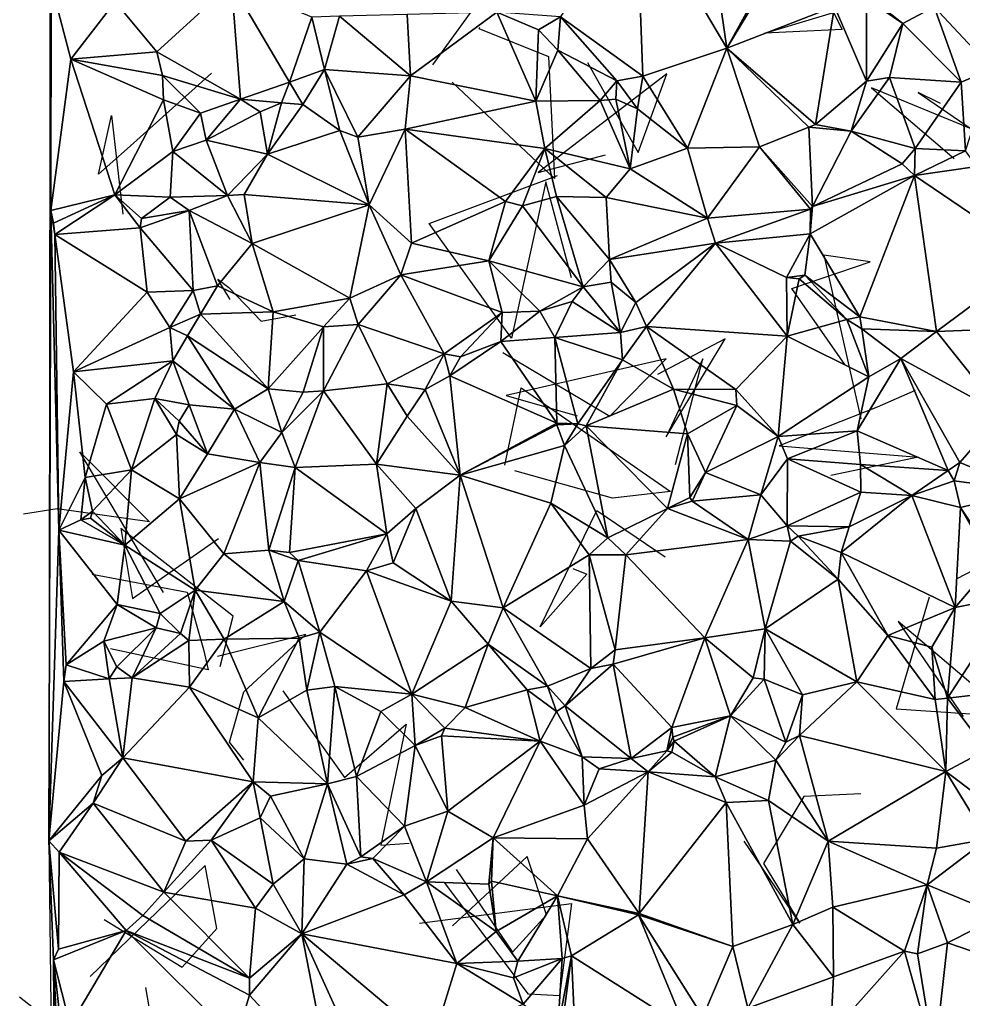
# Model space of a CAD drawing. Header units: metres. Extents: x -15.8 to 15.5, y -15.7 to 15.6.
# Drawn here: x -15.28 to -4.28, y -2.57 to 8.85 of the extents above; entities that cross this region are included whole.
import ezdxf

# ---------------------------------------------------------------- set-up
doc = ezdxf.new("R2010")
doc.units = ezdxf.units.M
doc.layers.add('CRACKS', color=1, linetype='Continuous')
doc.layers.add('STREET_MESH', color=7, linetype='Continuous')

msp = doc.modelspace()

# ---------------------------------------------------------------- linework, layer by layer
at = {"layer": 'CRACKS'}
for points in [[(-5.905, 10.308, 0.1), (-6.276, 9.895, 0.1), (-5.696, 8.736, 0.1), (-6.598, 8.695, 0.1), (-5.253, 9.103, 0.1)], [(-10.138, 10.271, 0.1), (-9.759, 10.055, 0.1), (-9.098, 9.118, 0.1), (-9.481, 9.697, 0.1), (-10.47, 8.327, 0.1)], [(-9.917, 8.759, 0.1), (-9.929, 8.749, 0.1), (-9.117, 8.423, 0.1), (-9.048, 7.001, 0.1), (-10.241, 8.124, 0.1)], [(-8.662, 8.353, 0.1), (-8.072, 7.302, 0.1), (-7.738, 8.22, 0.1), (-9.24, 7.071, 0.1), (-8.455, 7.278, 0.1)], [(-13.048, 8.228, 0.1), (-14.03, 7.346, 0.1), (-14.365, 7.051, 0.1), (-14.211, 7.735, 0.1), (-14.081, 6.585, 0.1)], [(-4.547, 7.873, 0.1), (-4.809, 8.004, 0.1), (-4.191, 7.581, 0.1), (-5.355, 8.059, 0.1), (-4.388, 7.234, 0.1)], [(-8.849, 5.841, 0.1), (-9.15, 6.963, 0.1), (-9.551, 5.138, 0.1), (-10.508, 6.476, 0.1), (-9.012, 7.034, 0.1)], [(-5.665, 4.833, 0.1), (-6.283, 5.717, 0.1), (-5.367, 6.029, 0.1), (-5.909, 6.107, 0.1), (-5.476, 4.197, 0.1)], [(-12.829, 5.591, 0.1), (-12.972, 5.825, 0.1), (-12.844, 5.731, 0.1), (-12.467, 5.338, 0.1), (-12.064, 5.412, 0.1)], [(-7.638, 3.665, 0.1), (-7.32, 4.899, 0.1), (-7.745, 3.99, 0.1), (-7.059, 5.132, 0.1), (-7.847, 4.717, 0.1)], [(-9.651, 4.972, 0.1), (-8.404, 4.228, 0.1), (-7.746, 4.899, 0.1), (-9.613, 4.472, 0.1), (-8.784, 4.235, 0.1)], [(-9.627, 3.66, 0.1), (-9.438, 4.56, 0.1), (-7.698, 3.353, 0.1), (-8.373, 3.276, 0.1), (-9.512, 3.591, 0.1)], [(-4.844, 4.528, 0.1), (-5.287, 4.334, 0.1), (-6.431, 3.886, 0.1), (-4.804, 3.753, 0.1), (-5.827, 3.538, 0.1)], [(-13.605, 2.175, 0.1), (-14.583, 3.815, 0.1), (-13.771, 2.998, 0.1), (-14.844, 3.151, 0.1), (-15.236, 3.088, 0.1)], [(-8.836, 2.456, 0.1), (-8.673, 2.387, 0.1), (-9.217, 1.776, 0.1), (-8.554, 3.13, 0.1), (-7.76, 2.592, 0.1)], [(-12.946, 1.313, 0.1), (-12.793, 1.899, 0.1), (-14.104, 2.92, 0.1), (-13.966, 2.103, 0.1), (-12.964, 2.805, 0.1)], [(-4.356, 2.338, 0.1), (-3.399, 2.836, 0.1), (-3.298, 1.663, 0.1), (-3.478, 2.091, 0.1), (-2.883, 2.358, 0.1)], [(-14.436, 2.388, 0.1), (-13.33, 2.18, 0.1), (-13.138, 1.511, 0.1), (-13.084, 1.272, 0.1), (-14.225, 1.519, 0.1)], [(-4.68, 2.121, 0.1), (-5.066, 0.817, 0.1), (-3.738, 0.73, 0.1), (-5.043, 1.837, 0.1), (-4.285, 0.728, 0.1)], [(-12.671, 0.221, 0.1), (-12.835, 0.429, 0.1), (-12.671, 1.018, 0.1), (-11.948, 1.685, 0.1), (-12.977, 1.43, 0.1)], [(-12.216, 1.03, 0.1), (-11.495, 0.019, 0.1), (-10.776, 0.638, 0.1), (-11.074, -0.77, 0.1), (-10.741, -0.748, 0.1)], [(-5.476, -0.174, 0.1), (-6.141, -0.205, 0.1), (-6.613, -0.983, 0.1), (-6.187, -1.68, 0.1), (-6.836, -0.726, 0.1)], [(-10.193, -1.053, 0.1), (-9.538, -2.018, 0.1), (-9.143, -1.584, 0.1), (-9.365, -0.904, 0.1), (-10.236, -1.713, 0.1)], [(-14.297, -1.638, 0.1), (-13.39, -2.194, 0.1), (-12.984, -1.744, 0.1), (-13.121, -1.009, 0.1), (-14.46, -2.3, 0.1)], [(-10.623, -1.679, 0.1), (-8.851, -1.451, 0.1), (-8.991, -2.527, 0.1), (-9.352, -2.506, 0.1), (-10.329, -1.207, 0.1)], [(-15.283, -2.538, 0.1), (-13.895, -3.631, 0.1), (-14.734, -4.195, 0.1), (-13.589, -3.711, 0.1), (-13.813, -2.429, 0.1)]]:
    msp.add_polyline3d(points, dxfattribs=at)
at = {"layer": 'STREET_MESH'}
for points in [[(-14.921, 6.626), (-14.924, 13.528), (-14.943, -0.719)], [(-14.917, 9.27), (-14.924, 13.528), (-14.921, 6.626)], [(-8.098, 10.306), (-8.98, 8.884), (-8.017, 8.194)], [(-7.297, 10.288), (-8.098, 10.306), (-7.04, 8.52)], [(-8.098, 10.306), (-8.017, 8.194), (-7.04, 8.52)], [(-6.501, 9.501), (-7.297, 10.288), (-7.04, 8.52)], [(-6.471, 9.46), (-6.501, 9.501), (-7.04, 8.52)], [(-5.783, 9.007), (-6.471, 9.46), (-7.04, 8.52)], [(-14.687, 8.39), (-14.917, 9.27), (-14.921, 6.626)], [(-14.171, 9.061), (-14.917, 9.27), (-14.687, 8.39)], [(-13.684, 8.476), (-12.812, 9.272), (-14.171, 9.061)], [(-12.812, 9.272), (-13.684, 8.476), (-12.707, 7.924)], [(-12.136, 8.124), (-12.812, 9.272), (-12.707, 7.924)], [(-12.136, 8.124), (-11.878, 8.88), (-12.812, 9.272)], [(-4.623, 9.003), (-3.945, 8.278), (-4.013, 9.271)], [(-4.623, 9.003), (-5.412, 9.14), (-4.986, 8.809)], [(-5.412, 9.14), (-5.41, 9.099), (-4.986, 8.809)], [(-13.684, 8.476), (-14.171, 9.061), (-14.687, 8.39)], [(-5.41, 9.099), (-5.783, 9.007), (-5.413, 8.134)], [(-4.986, 8.809), (-5.41, 9.099), (-5.413, 8.134)], [(-10.765, 8.911), (-11.556, 8.893), (-10.727, 8.197)], [(-10.765, 8.911), (-10.727, 8.197), (-9.722, 8.941)], [(-10.727, 8.197), (-9.267, 7.901), (-9.722, 8.941)], [(-9.235, 8.732), (-8.98, 8.884), (-9.722, 8.941)], [(-9.267, 7.901), (-9.235, 8.732), (-9.722, 8.941)], [(-6.005, 7.63), (-5.783, 9.007), (-7.04, 8.52)], [(-5.413, 8.134), (-5.783, 9.007), (-6.005, 7.63)], [(-4.623, 9.003), (-4.986, 8.809), (-4.306, 8.125)], [(-3.945, 8.278), (-4.623, 9.003), (-4.306, 8.125)], [(-12.136, 8.124), (-11.729, 8.271), (-11.878, 8.88)], [(-11.878, 8.88), (-11.729, 8.271), (-11.556, 8.893)], [(-11.556, 8.893), (-11.729, 8.271), (-10.727, 8.197)], [(-9.235, 8.732), (-9.01, 8.496), (-8.98, 8.884)], [(-8.98, 8.884), (-9.01, 8.496), (-8.32, 8.14)], [(-8.017, 8.194), (-8.98, 8.884), (-8.32, 8.14)], [(-5.142, 8.176), (-4.986, 8.809), (-5.413, 8.134)], [(-4.986, 8.809), (-5.142, 8.176), (-4.306, 8.125)], [(-9.01, 8.496), (-9.235, 8.732), (-9.267, 7.901)], [(-13.616, 8.202), (-13.684, 8.476), (-14.687, 8.39)], [(-12.707, 7.924), (-13.684, 8.476), (-13.616, 8.202)], [(-9.01, 8.496), (-9.267, 7.901), (-8.514, 7.911)], [(-9.01, 8.496), (-8.514, 7.911), (-8.32, 8.14)], [(-8.017, 8.194), (-7.497, 7.355), (-7.04, 8.52)], [(-7.497, 7.355), (-6.657, 7.368), (-7.04, 8.52)], [(-6.083, 7.597), (-6.005, 7.63), (-7.04, 8.52)], [(-6.657, 7.368), (-6.083, 7.597), (-7.04, 8.52)], [(-14.173, 6.81), (-14.687, 8.39), (-14.921, 6.626)], [(-13.606, 7.919), (-13.616, 8.202), (-14.687, 8.39)], [(-14.173, 6.81), (-13.606, 7.919), (-14.687, 8.39)], [(-11.729, 8.271), (-12.136, 8.124), (-11.981, 7.864)], [(-11.55, 7.561), (-11.729, 8.271), (-11.981, 7.864)], [(-11.729, 8.271), (-11.342, 7.482), (-10.727, 8.197)], [(-11.342, 7.482), (-11.729, 8.271), (-11.55, 7.561)], [(-3.945, 8.278), (-4.306, 8.125), (-4.257, 7.323)], [(-13.173, 7.762), (-12.707, 7.924), (-13.616, 8.202)], [(-13.606, 7.919), (-13.173, 7.762), (-13.616, 8.202)], [(-12.232, 7.883), (-12.136, 8.124), (-12.707, 7.924)], [(-12.136, 8.124), (-12.232, 7.883), (-11.981, 7.864)], [(-11.342, 7.482), (-10.788, 7.574), (-10.727, 8.197)], [(-10.788, 7.574), (-9.267, 7.901), (-10.727, 8.197)], [(-8.514, 7.911), (-8.335, 7.924), (-8.32, 8.14)], [(-8.335, 7.924), (-8.079, 7.814), (-8.32, 8.14)], [(-8.079, 7.814), (-8.017, 8.194), (-8.32, 8.14)], [(-8.079, 7.814), (-7.497, 7.355), (-8.017, 8.194)], [(-5.589, 7.553), (-5.413, 8.134), (-6.005, 7.63)], [(-5.142, 8.176), (-5.589, 7.553), (-4.846, 7.352)], [(-5.589, 7.553), (-5.142, 8.176), (-5.413, 8.134)], [(-4.306, 8.125), (-5.142, 8.176), (-4.846, 7.352)], [(-4.257, 7.323), (-4.306, 8.125), (-4.846, 7.352)], [(-13.606, 7.919), (-14.173, 6.81), (-13.497, 7.316)], [(-13.173, 7.762), (-13.606, 7.919), (-13.497, 7.316)], [(-13.109, 7.448), (-12.707, 7.924), (-13.173, 7.762)], [(-12.707, 7.924), (-13.109, 7.448), (-12.479, 7.777)], [(-12.232, 7.883), (-12.707, 7.924), (-12.479, 7.777)], [(-12.392, 7.283), (-12.232, 7.883), (-12.479, 7.777)], [(-11.981, 7.864), (-12.232, 7.883), (-12.392, 7.283)], [(-9.267, 7.901), (-10.788, 7.574), (-9.162, 7.351)], [(-9.267, 7.901), (-9.162, 7.351), (-8.514, 7.911)], [(-9.162, 7.351), (-8.168, 7.113), (-8.514, 7.911)], [(-8.168, 7.113), (-8.335, 7.924), (-8.514, 7.911)], [(-8.335, 7.924), (-8.168, 7.113), (-8.079, 7.814)], [(-13.109, 7.448), (-12.392, 7.283), (-12.479, 7.777)], [(-11.55, 7.561), (-11.981, 7.864), (-12.392, 7.283)], [(-8.079, 7.814), (-8.168, 7.113), (-7.497, 7.355)], [(-13.109, 7.448), (-13.173, 7.762), (-13.497, 7.316)], [(-11.21, 6.694), (-11.55, 7.561), (-12.392, 7.283)], [(-11.342, 7.482), (-11.55, 7.561), (-11.21, 6.694)], [(-10.788, 7.574), (-11.342, 7.482), (-11.21, 6.694)], [(-10.714, 6.245), (-10.788, 7.574), (-11.21, 6.694)], [(-10.788, 7.574), (-10.714, 6.245), (-9.619, 6.733)], [(-9.162, 7.351), (-10.788, 7.574), (-9.619, 6.733)], [(-6.657, 7.368), (-6.042, 6.674), (-6.083, 7.597)], [(-6.083, 7.597), (-5.589, 7.553), (-6.005, 7.63)], [(-6.042, 6.674), (-5.589, 7.553), (-6.083, 7.597)], [(-6.042, 6.674), (-4.994, 7.172), (-5.589, 7.553)], [(-5.589, 7.553), (-4.994, 7.172), (-4.846, 7.352)], [(-12.858, 6.801), (-13.109, 7.448), (-13.497, 7.316)], [(-13.109, 7.448), (-12.858, 6.801), (-12.392, 7.283)], [(-14.173, 6.81), (-13.527, 6.783), (-13.497, 7.316)], [(-13.527, 6.783), (-12.858, 6.801), (-13.497, 7.316)], [(-9.422, 6.683), (-9.162, 7.351), (-9.619, 6.733)], [(-9.162, 7.351), (-9.422, 6.683), (-9.025, 6.789)], [(-9.162, 7.351), (-9.025, 6.789), (-8.445, 6.779)], [(-8.168, 7.113), (-9.162, 7.351), (-8.445, 6.779)], [(-8.168, 7.113), (-7.265, 6.537), (-7.497, 7.355)], [(-7.497, 7.355), (-7.265, 6.537), (-6.657, 7.368)], [(-6.657, 7.368), (-7.265, 6.537), (-6.063, 6.642)], [(-6.042, 6.674), (-6.657, 7.368), (-6.063, 6.642)], [(-4.994, 7.172), (-4.852, 7.034), (-4.846, 7.352)], [(-4.852, 7.034), (-4.257, 7.323), (-4.846, 7.352)], [(-4.852, 7.034), (-4.127, 7.14), (-4.257, 7.323)], [(-12.392, 7.283), (-12.858, 6.801), (-12.667, 6.813)], [(-11.21, 6.694), (-12.392, 7.283), (-12.667, 6.813)], [(-7.265, 6.537), (-8.168, 7.113), (-8.445, 6.779)], [(-4.994, 7.172), (-6.042, 6.674), (-4.852, 7.034)], [(-3.436, 6.076), (-4.127, 7.14), (-4.852, 7.034)], [(-6.067, 6.357), (-5.49, 5.387), (-4.852, 7.034)], [(-6.042, 6.674), (-6.067, 6.357), (-4.852, 7.034)], [(-5.49, 5.387), (-4.596, 5.215), (-4.852, 7.034)], [(-4.596, 5.215), (-3.436, 6.076), (-4.852, 7.034)], [(-14.889, 6.48), (-14.173, 6.81), (-14.921, 6.626)], [(-14.173, 6.81), (-14.889, 6.48), (-14.871, 6.347)], [(-14.173, 6.81), (-14.871, 6.347), (-13.879, 6.425)], [(-13.862, 6.533), (-14.173, 6.81), (-13.879, 6.425)], [(-14.173, 6.81), (-13.862, 6.533), (-13.527, 6.783)], [(-13.527, 6.783), (-13.862, 6.533), (-13.306, 6.628)], [(-12.858, 6.801), (-13.527, 6.783), (-13.306, 6.628)], [(-12.572, 6.243), (-12.858, 6.801), (-13.306, 6.628)], [(-12.858, 6.801), (-12.572, 6.243), (-12.667, 6.813)], [(-12.572, 6.243), (-11.21, 6.694), (-12.667, 6.813)], [(-9.422, 6.683), (-8.714, 5.738), (-9.025, 6.789)], [(-9.025, 6.789), (-8.408, 6.058), (-8.445, 6.779)], [(-8.714, 5.738), (-8.408, 6.058), (-9.025, 6.789)], [(-8.408, 6.058), (-7.265, 6.537), (-8.445, 6.779)], [(-14.825, 2.902), (-14.921, 6.626), (-14.943, -0.719)], [(-14.825, 2.902), (-14.871, 6.347), (-14.921, 6.626)], [(-14.871, 6.347), (-14.889, 6.48), (-14.921, 6.626)], [(-13.879, 6.425), (-13.26, 5.695), (-13.306, 6.628)], [(-13.862, 6.533), (-13.879, 6.425), (-13.306, 6.628)], [(-13.26, 5.695), (-12.975, 5.749), (-13.306, 6.628)], [(-12.975, 5.749), (-12.572, 6.243), (-13.306, 6.628)], [(-11.21, 6.694), (-12.572, 6.243), (-11.434, 5.607)], [(-10.838, 5.876), (-11.21, 6.694), (-11.434, 5.607)], [(-10.838, 5.876), (-10.714, 6.245), (-11.21, 6.694)], [(-10.714, 6.245), (-9.812, 6.042), (-9.619, 6.733)], [(-9.812, 6.042), (-9.422, 6.683), (-9.619, 6.733)], [(-8.714, 5.738), (-9.422, 6.683), (-9.812, 6.042)], [(-7.265, 6.537), (-7.173, 6.248), (-6.063, 6.642)], [(-7.173, 6.248), (-6.067, 6.357), (-6.063, 6.642)], [(-6.067, 6.357), (-6.042, 6.674), (-6.063, 6.642)], [(-8.408, 6.058), (-7.173, 6.248), (-7.265, 6.537)], [(-13.879, 6.425), (-14.871, 6.347), (-13.796, 5.676)], [(-13.26, 5.695), (-13.879, 6.425), (-13.796, 5.676)], [(-13.796, 5.676), (-14.871, 6.347), (-14.654, 4.745)], [(-14.654, 4.745), (-14.871, 6.347), (-14.825, 2.902)], [(-6.067, 6.357), (-7.173, 6.248), (-6.343, 5.846)], [(-6.13, 5.874), (-6.067, 6.357), (-6.343, 5.846)], [(-6.067, 6.357), (-6.13, 5.874), (-5.49, 5.387)], [(-12.572, 6.243), (-12.975, 5.749), (-12.327, 5.448)], [(-12.572, 6.243), (-12.327, 5.448), (-11.434, 5.607)], [(-10.714, 6.245), (-10.838, 5.876), (-9.812, 6.042)], [(-8.408, 6.058), (-8.099, 5.553), (-7.173, 6.248)], [(-8.099, 5.553), (-7.975, 5.274), (-7.173, 6.248)], [(-7.173, 6.248), (-7.975, 5.274), (-6.337, 5.163)], [(-7.173, 6.248), (-6.337, 5.163), (-6.343, 5.846)], [(-8.408, 6.058), (-8.714, 5.738), (-8.386, 5.792)], [(-8.099, 5.553), (-8.408, 6.058), (-8.386, 5.792)], [(-4.596, 5.215), (-3.608, 5.254), (-3.436, 6.076)], [(-9.812, 6.042), (-10.838, 5.876), (-9.658, 5.437)], [(-9.221, 5.454), (-9.812, 6.042), (-9.658, 5.437)], [(-9.221, 5.454), (-8.714, 5.738), (-9.812, 6.042)], [(-11.337, 5.3), (-10.838, 5.876), (-11.434, 5.607)], [(-10.838, 5.876), (-11.337, 5.3), (-10.334, 4.958)], [(-9.658, 5.437), (-10.838, 5.876), (-10.334, 4.958)], [(-6.195, 5.831), (-6.13, 5.874), (-6.343, 5.846)], [(-6.337, 5.163), (-6.195, 5.831), (-6.343, 5.846)], [(-6.195, 5.831), (-6.337, 5.163), (-5.639, 5.358)], [(-6.13, 5.874), (-6.195, 5.831), (-5.639, 5.358)], [(-6.13, 5.874), (-5.639, 5.358), (-5.49, 5.387)], [(-13.174, 5.42), (-12.975, 5.749), (-13.26, 5.695)], [(-12.975, 5.749), (-13.174, 5.42), (-12.327, 5.448)], [(-8.714, 5.738), (-9.221, 5.454), (-8.844, 5.565)], [(-8.278, 5.204), (-8.714, 5.738), (-8.844, 5.565)], [(-8.714, 5.738), (-8.278, 5.204), (-8.386, 5.792)], [(-8.278, 5.204), (-8.099, 5.553), (-8.386, 5.792)], [(-13.532, 5.263), (-13.796, 5.676), (-14.654, 4.745)], [(-13.532, 5.263), (-13.26, 5.695), (-13.796, 5.676)], [(-13.532, 5.263), (-13.174, 5.42), (-13.26, 5.695)], [(-12.327, 5.448), (-11.739, 5.273), (-11.434, 5.607)], [(-11.739, 5.273), (-11.337, 5.3), (-11.434, 5.607)], [(-9.221, 5.454), (-9.046, 5.147), (-8.844, 5.565)], [(-9.046, 5.147), (-8.278, 5.204), (-8.844, 5.565)], [(-8.099, 5.553), (-8.278, 5.204), (-7.975, 5.274)], [(-13.174, 5.42), (-13.532, 5.263), (-13.325, 5.168)], [(-12.385, 4.549), (-13.174, 5.42), (-13.325, 5.168)], [(-12.327, 5.448), (-13.174, 5.42), (-12.385, 4.549)], [(-11.739, 5.273), (-12.327, 5.448), (-12.385, 4.549)], [(-10.145, 4.922), (-9.658, 5.437), (-10.334, 4.958)], [(-9.658, 5.437), (-10.145, 4.922), (-9.672, 5.101)], [(-9.221, 5.454), (-9.658, 5.437), (-9.672, 5.101)], [(-9.046, 5.147), (-9.221, 5.454), (-9.672, 5.101)], [(-5.49, 5.387), (-5.639, 5.358), (-5.466, 5.247)], [(-4.596, 5.215), (-5.49, 5.387), (-5.466, 5.247)], [(-13.496, 4.876), (-13.532, 5.263), (-14.654, 4.745)], [(-13.532, 5.263), (-13.496, 4.876), (-13.325, 5.168)], [(-11.976, 4.508), (-11.739, 5.273), (-12.385, 4.549)], [(-11.976, 4.508), (-11.739, 4.526), (-11.739, 5.273)], [(-11.337, 5.3), (-11.739, 4.526), (-10.999, 4.608)], [(-11.739, 4.526), (-11.337, 5.3), (-11.739, 5.273)], [(-10.334, 4.958), (-11.337, 5.3), (-10.999, 4.608)], [(-7.975, 5.274), (-8.278, 5.204), (-8.257, 4.888)], [(-7.975, 5.274), (-8.257, 4.888), (-7.661, 4.543)], [(-6.936, 4.54), (-7.975, 5.274), (-7.661, 4.543)], [(-7.975, 5.274), (-6.936, 4.54), (-6.337, 5.163)], [(-6.337, 5.163), (-5.383, 4.687), (-5.639, 5.358)], [(-5.639, 5.358), (-5.383, 4.687), (-5.466, 5.247)], [(-13.496, 4.876), (-12.778, 4.313), (-13.325, 5.168)], [(-12.778, 4.313), (-12.385, 4.549), (-13.325, 5.168)], [(-9.021, 4.147), (-9.046, 5.147), (-9.672, 5.101)], [(-8.257, 4.888), (-8.278, 5.204), (-9.046, 5.147)], [(-8.778, 4.139), (-9.046, 5.147), (-9.021, 4.147)], [(-8.257, 4.888), (-9.046, 5.147), (-8.778, 4.139)], [(-6.337, 5.163), (-6.936, 4.54), (-6.442, 3.991)], [(-5.383, 4.687), (-6.337, 5.163), (-6.442, 3.991)], [(-5.012, 4.904), (-4.596, 5.215), (-5.466, 5.247)], [(-5.383, 4.687), (-5.012, 4.904), (-5.466, 5.247)], [(-4.596, 5.215), (-5.012, 4.904), (-3.829, 4.256)], [(-3.608, 5.254), (-4.596, 5.215), (-3.829, 4.256)], [(-9.672, 5.101), (-10.145, 4.922), (-10.268, 4.7)], [(-9.021, 4.147), (-9.672, 5.101), (-10.268, 4.7)], [(-10.557, 4.539), (-10.334, 4.958), (-10.999, 4.608)], [(-10.334, 4.958), (-10.557, 4.539), (-10.268, 4.7)], [(-10.145, 4.922), (-10.334, 4.958), (-10.268, 4.7)], [(-14.271, 4.371), (-13.496, 4.876), (-14.654, 4.745)], [(-13.496, 4.876), (-14.271, 4.371), (-13.706, 4.436)], [(-13.307, 4.361), (-13.496, 4.876), (-13.706, 4.436)], [(-13.496, 4.876), (-13.307, 4.361), (-12.778, 4.313)], [(-8.257, 4.888), (-8.778, 4.139), (-8.679, 4.116)], [(-7.661, 4.543), (-8.257, 4.888), (-8.679, 4.116)], [(-5.012, 4.904), (-5.383, 4.687), (-5.519, 4.058)], [(-4.458, 3.597), (-5.012, 4.904), (-5.519, 4.058)], [(-5.012, 4.904), (-4.325, 3.689), (-3.829, 4.256)], [(-4.458, 3.597), (-4.325, 3.689), (-5.012, 4.904)], [(-14.519, 3.516), (-14.654, 4.745), (-14.825, 2.902)], [(-14.519, 3.516), (-14.271, 4.371), (-14.654, 4.745)], [(-10.557, 4.539), (-10.148, 3.544), (-10.268, 4.7)], [(-10.148, 3.544), (-9.021, 4.147), (-10.268, 4.7)], [(-5.519, 4.058), (-5.383, 4.687), (-6.442, 3.991)], [(-11.739, 4.526), (-11.123, 3.672), (-10.999, 4.608)], [(-11.123, 3.672), (-10.766, 4.229), (-10.999, 4.608)], [(-10.766, 4.229), (-10.557, 4.539), (-10.999, 4.608)], [(-12.778, 4.313), (-12.225, 4.041), (-12.385, 4.549)], [(-12.225, 4.041), (-11.976, 4.508), (-12.385, 4.549)], [(-11.739, 4.526), (-12.225, 4.041), (-12.073, 3.633)], [(-11.976, 4.508), (-12.225, 4.041), (-11.739, 4.526)], [(-11.123, 3.672), (-11.739, 4.526), (-12.073, 3.633)], [(-10.766, 4.229), (-10.148, 3.544), (-10.557, 4.539)], [(-7.498, 4.024), (-7.661, 4.543), (-8.679, 4.116)], [(-7.498, 4.024), (-6.922, 4.353), (-7.661, 4.543)], [(-6.922, 4.353), (-6.936, 4.54), (-7.661, 4.543)], [(-6.936, 4.54), (-6.922, 4.353), (-6.442, 3.991)], [(-13.978, 3.604), (-14.271, 4.371), (-14.519, 3.516)], [(-14.271, 4.371), (-13.978, 3.604), (-13.706, 4.436)], [(-13.706, 4.436), (-13.978, 3.604), (-13.454, 4.016)], [(-13.423, 4.17), (-13.706, 4.436), (-13.454, 4.016)], [(-13.423, 4.17), (-13.307, 4.361), (-13.706, 4.436)], [(-13.095, 3.792), (-13.307, 4.361), (-13.423, 4.17)], [(-13.307, 4.361), (-13.095, 3.792), (-12.778, 4.313)], [(-6.922, 4.353), (-7.498, 4.024), (-7.288, 3.573)], [(-6.922, 4.353), (-7.288, 3.573), (-6.442, 3.991)], [(-12.778, 4.313), (-13.095, 3.792), (-12.483, 3.689)], [(-12.225, 4.041), (-12.778, 4.313), (-12.483, 3.689)], [(-10.148, 3.544), (-10.766, 4.229), (-11.123, 3.672)], [(-4.325, 3.689), (-3.521, 3.358), (-3.829, 4.256)], [(-13.095, 3.792), (-13.423, 4.17), (-13.454, 4.016)], [(-10.148, 3.544), (-9.021, 4.129), (-9.021, 4.147)], [(-9.021, 4.129), (-10.148, 3.544), (-8.93, 3.888)], [(-9.021, 4.129), (-8.778, 4.139), (-9.021, 4.147)], [(-8.778, 4.139), (-9.021, 4.129), (-8.93, 3.888)], [(-8.679, 4.116), (-8.778, 4.139), (-8.93, 3.888)], [(-8.427, 2.812), (-8.679, 4.116), (-8.93, 3.888)], [(-8.427, 2.812), (-7.731, 3.154), (-8.679, 4.116)], [(-7.731, 3.154), (-7.498, 4.024), (-8.679, 4.116)], [(-13.978, 3.604), (-13.42, 3.266), (-13.454, 4.016)], [(-13.42, 3.266), (-13.095, 3.792), (-13.454, 4.016)], [(-12.225, 4.041), (-12.483, 3.689), (-12.073, 3.633)], [(-7.498, 4.024), (-7.731, 3.154), (-7.47, 3.281)], [(-7.498, 4.024), (-7.47, 3.281), (-7.288, 3.573)], [(-6.334, 3.732), (-5.519, 4.058), (-6.442, 3.991)], [(-6.334, 3.732), (-5.483, 3.668), (-5.519, 4.058)], [(-5.483, 3.668), (-4.458, 3.597), (-5.519, 4.058)], [(-10.148, 3.544), (-9.092, 3.217), (-8.93, 3.888)], [(-9.092, 3.217), (-8.427, 2.812), (-8.93, 3.888)], [(-6.442, 3.991), (-7.288, 3.573), (-6.644, 3.314)], [(-6.334, 3.732), (-6.442, 3.991), (-6.644, 3.314)], [(-12.483, 3.689), (-13.095, 3.792), (-13.42, 3.266)], [(-12.902, 2.627), (-12.483, 3.689), (-13.42, 3.266)], [(-12.902, 2.627), (-12.379, 2.668), (-12.483, 3.689)], [(-12.483, 3.689), (-12.379, 2.668), (-12.073, 3.633)], [(-11.003, 2.859), (-11.123, 3.672), (-12.073, 3.633)], [(-11.003, 2.859), (-10.663, 3.153), (-11.123, 3.672)], [(-10.663, 3.153), (-10.148, 3.544), (-11.123, 3.672)], [(-6.335, 2.951), (-6.334, 3.732), (-6.644, 3.314)], [(-5.479, 3.345), (-6.334, 3.732), (-6.335, 2.951)], [(-5.479, 3.345), (-5.483, 3.668), (-6.334, 3.732)], [(-5.483, 3.668), (-5.479, 3.345), (-4.883, 3.305)], [(-4.458, 3.597), (-5.483, 3.668), (-4.883, 3.305)], [(-4.325, 3.689), (-4.458, 3.597), (-4.388, 3.475)], [(-4.325, 3.689), (-4.388, 3.475), (-3.521, 3.358)], [(-14.432, 3.123), (-13.978, 3.604), (-14.519, 3.516)], [(-13.978, 3.604), (-14.432, 3.123), (-14.057, 2.725)], [(-13.978, 3.604), (-14.057, 2.725), (-13.42, 3.266)], [(-12.379, 2.668), (-12.136, 2.641), (-12.073, 3.633)], [(-12.136, 2.641), (-11.003, 2.859), (-12.073, 3.633)], [(-10.663, 3.153), (-10.254, 2.072), (-10.148, 3.544)], [(-10.254, 2.072), (-9.646, 1.995), (-10.148, 3.544)], [(-9.646, 1.995), (-9.092, 3.217), (-10.148, 3.544)], [(-7.288, 3.573), (-7.47, 3.281), (-7.445, 3.239)], [(-6.644, 3.314), (-7.288, 3.573), (-7.445, 3.239)], [(-4.458, 3.597), (-4.883, 3.305), (-4.388, 3.475)], [(-14.571, 3.023), (-14.519, 3.516), (-14.825, 2.902)], [(-14.571, 3.023), (-14.432, 3.123), (-14.519, 3.516)], [(-4.883, 3.305), (-4.317, 3.166), (-4.388, 3.475)], [(-4.388, 3.475), (-4.317, 3.166), (-3.521, 3.358)], [(-6.789, 2.794), (-6.644, 3.314), (-7.445, 3.239)], [(-6.789, 2.794), (-6.335, 2.951), (-6.644, 3.314)], [(-5.612, 2.941), (-5.479, 3.345), (-6.335, 2.951)], [(-4.883, 3.305), (-5.479, 3.345), (-5.612, 2.941)], [(-4.317, 3.166), (-3.887, 2.521), (-3.521, 3.358)], [(-13.42, 3.266), (-14.057, 2.725), (-13.235, 2.203)], [(-12.902, 2.627), (-13.42, 3.266), (-13.235, 2.203)], [(-9.092, 3.217), (-9.646, 1.995), (-8.643, 2.612)], [(-8.427, 2.812), (-9.092, 3.217), (-8.643, 2.612)], [(-7.47, 3.281), (-7.731, 3.154), (-7.445, 3.239)], [(-7.731, 3.154), (-6.789, 2.794), (-7.445, 3.239)], [(-5.706, 2.642), (-4.883, 3.305), (-5.612, 2.941)], [(-4.883, 3.305), (-5.706, 2.642), (-4.378, 1.998)], [(-4.317, 3.166), (-4.883, 3.305), (-4.378, 1.998)], [(-14.455, 3.039), (-14.432, 3.123), (-14.571, 3.023)], [(-14.432, 3.123), (-14.455, 3.039), (-14.057, 2.725)], [(-10.663, 3.153), (-11.003, 2.859), (-10.93, 2.522)], [(-10.254, 2.072), (-10.663, 3.153), (-10.93, 2.522)], [(-7.731, 3.154), (-8.427, 2.812), (-8.215, 2.612)], [(-7.731, 3.154), (-8.215, 2.612), (-6.789, 2.794)], [(-4.317, 3.166), (-4.378, 1.998), (-3.94, 2.515)], [(-3.887, 2.521), (-4.317, 3.166), (-3.94, 2.515)], [(-14.057, 2.725), (-14.571, 3.023), (-14.825, 2.902)], [(-14.455, 3.039), (-14.571, 3.023), (-14.057, 2.725)], [(-14.766, 1.138), (-14.825, 2.902), (-14.943, -0.719)], [(-14.766, 1.138), (-14.742, 1.331), (-14.825, 2.902)], [(-14.742, 1.331), (-14.147, 2.033), (-14.825, 2.902)], [(-14.147, 2.033), (-14.057, 2.725), (-14.825, 2.902)], [(-12.136, 2.641), (-12.035, 2.549), (-11.003, 2.859)], [(-12.035, 2.549), (-11.238, 2.427), (-11.003, 2.859)], [(-11.003, 2.859), (-11.238, 2.427), (-10.93, 2.522)], [(-6.299, 2.774), (-6.335, 2.951), (-6.789, 2.794)], [(-6.207, 2.832), (-5.612, 2.941), (-6.335, 2.951)], [(-6.299, 2.774), (-6.207, 2.832), (-6.335, 2.951)], [(-6.207, 2.832), (-5.706, 2.642), (-5.612, 2.941)], [(-8.215, 2.612), (-8.427, 2.812), (-8.643, 2.612)], [(-6.789, 2.794), (-8.215, 2.612), (-7.295, 1.646)], [(-6.594, 1.752), (-6.789, 2.794), (-7.295, 1.646)], [(-6.594, 1.752), (-6.299, 2.774), (-6.789, 2.794)], [(-5.743, 2.329), (-6.299, 2.774), (-6.594, 1.752)], [(-6.207, 2.832), (-6.299, 2.774), (-5.743, 2.329)], [(-5.706, 2.642), (-6.207, 2.832), (-5.743, 2.329)], [(-13.646, 1.928), (-14.057, 2.725), (-14.147, 2.033)], [(-14.057, 2.725), (-13.646, 1.928), (-13.235, 2.203)], [(-12.198, 2.069), (-12.902, 2.627), (-13.235, 2.203)], [(-12.198, 2.069), (-12.379, 2.668), (-12.902, 2.627)], [(-12.136, 2.641), (-12.379, 2.668), (-12.035, 2.549)], [(-12.379, 2.668), (-12.198, 2.069), (-12.035, 2.549)], [(-5.706, 2.642), (-5.743, 2.329), (-5.163, 1.675)], [(-4.378, 1.998), (-5.706, 2.642), (-5.163, 1.675)], [(-12.198, 2.069), (-11.784, 1.714), (-12.035, 2.549)], [(-11.784, 1.714), (-11.238, 2.427), (-12.035, 2.549)], [(-11.238, 2.427), (-10.254, 2.072), (-10.93, 2.522)], [(-9.646, 1.995), (-8.624, 1.288), (-8.643, 2.612)], [(-8.341, 1.508), (-8.215, 2.612), (-8.643, 2.612)], [(-8.624, 1.288), (-8.341, 1.508), (-8.643, 2.612)], [(-8.215, 2.612), (-8.341, 1.508), (-7.295, 1.646)], [(-4.378, 1.998), (-3.693, 2.136), (-3.94, 2.515)], [(-11.238, 2.427), (-11.784, 1.714), (-10.711, 0.99)], [(-10.254, 2.072), (-11.238, 2.427), (-10.711, 0.99)], [(-5.743, 2.329), (-6.594, 1.752), (-5.524, 1.133)], [(-5.163, 1.675), (-5.743, 2.329), (-5.524, 1.133)], [(-13.646, 1.928), (-13.408, 1.695), (-13.235, 2.203)], [(-13.408, 1.695), (-13.311, 1.616), (-13.235, 2.203)], [(-13.311, 1.616), (-12.899, 1.629), (-13.235, 2.203)], [(-12.899, 1.629), (-12.198, 2.069), (-13.235, 2.203)], [(-12.198, 2.069), (-12.899, 1.629), (-12.024, 1.643)], [(-11.784, 1.714), (-12.198, 2.069), (-12.024, 1.643)], [(-9.822, 1.573), (-10.254, 2.072), (-10.711, 0.99)], [(-9.646, 1.995), (-10.254, 2.072), (-9.822, 1.573)], [(-3.03, 1.109), (-3.693, 2.136), (-4.467, 0.944)], [(-3.693, 2.136), (-4.378, 1.998), (-4.467, 0.944)], [(-14.742, 1.331), (-14.301, 1.609), (-14.147, 2.033)], [(-14.301, 1.609), (-13.69, 1.763), (-14.147, 2.033)], [(-13.69, 1.763), (-13.646, 1.928), (-14.147, 2.033)], [(-9.646, 1.995), (-9.822, 1.573), (-9.128, 1.083)], [(-8.624, 1.288), (-9.646, 1.995), (-9.128, 1.083)], [(-4.649, 1.539), (-4.378, 1.998), (-5.163, 1.675)], [(-4.378, 1.998), (-4.649, 1.539), (-4.467, 0.944)], [(-13.408, 1.695), (-13.646, 1.928), (-13.69, 1.763)], [(-14.301, 1.609), (-14.151, 1.308), (-13.69, 1.763)], [(-14.151, 1.308), (-13.97, 1.178), (-13.69, 1.763)], [(-13.97, 1.178), (-13.408, 1.695), (-13.69, 1.763)], [(-11.936, 1.036), (-11.784, 1.714), (-12.024, 1.643)], [(-11.936, 1.036), (-11.607, 1.077), (-11.784, 1.714)], [(-11.784, 1.714), (-11.607, 1.077), (-10.711, 0.99)], [(-6.731, 1.181), (-6.594, 1.752), (-7.295, 1.646)], [(-6.731, 1.181), (-6.603, 1.166), (-6.594, 1.752)], [(-6.594, 1.752), (-6.603, 1.166), (-6.157, 0.98)], [(-6.594, 1.752), (-6.157, 0.98), (-5.524, 1.133)], [(-14.24, 1.167), (-14.301, 1.609), (-14.742, 1.331)], [(-14.301, 1.609), (-14.24, 1.167), (-14.151, 1.308)], [(-13.311, 1.616), (-13.408, 1.695), (-13.97, 1.178)], [(-13.311, 1.616), (-13.97, 1.178), (-13.302, 1.069)], [(-12.899, 1.629), (-13.311, 1.616), (-13.302, 1.069)], [(-12.899, 1.629), (-13.302, 1.069), (-12.502, 0.715)], [(-12.024, 1.643), (-12.899, 1.629), (-12.502, 0.715)], [(-11.936, 1.036), (-12.024, 1.643), (-12.502, 0.715)], [(-8.364, 1.339), (-7.682, 0.602), (-7.295, 1.646)], [(-8.341, 1.508), (-8.364, 1.339), (-7.295, 1.646)], [(-7.682, 0.602), (-6.998, 0.735), (-7.295, 1.646)], [(-6.998, 0.735), (-6.731, 1.181), (-7.295, 1.646)], [(-4.611, 0.929), (-5.163, 1.675), (-5.524, 1.133)], [(-4.649, 1.539), (-5.163, 1.675), (-4.611, 0.929)], [(-10.088, 0.835), (-9.822, 1.573), (-10.711, 0.99)], [(-10.088, 0.835), (-9.366, 1.041), (-9.822, 1.573)], [(-9.822, 1.573), (-9.366, 1.041), (-9.128, 1.083)], [(-8.624, 1.288), (-8.364, 1.339), (-8.341, 1.508)], [(-4.649, 1.539), (-4.611, 0.929), (-4.467, 0.944)], [(-14.24, 1.167), (-14.742, 1.331), (-14.766, 1.138)], [(-14.24, 1.167), (-13.97, 1.178), (-14.151, 1.308)], [(-8.925, 0.853), (-8.624, 1.288), (-9.128, 1.083)], [(-8.364, 1.339), (-8.624, 1.288), (-8.925, 0.853)], [(-8.154, 0.239), (-8.364, 1.339), (-8.925, 0.853)], [(-8.364, 1.339), (-8.154, 0.239), (-7.682, 0.602)], [(-14.08, 0.247), (-14.24, 1.167), (-14.766, 1.138)], [(-13.97, 1.178), (-14.24, 1.167), (-14.08, 0.247)], [(-13.302, 1.069), (-13.97, 1.178), (-14.08, 0.247)], [(-6.603, 1.166), (-6.731, 1.181), (-6.998, 0.735)], [(-6.353, 0.431), (-6.603, 1.166), (-6.998, 0.735)], [(-6.603, 1.166), (-6.353, 0.431), (-6.157, 0.98)], [(-14.325, 0.042), (-14.766, 1.138), (-14.943, -0.719)], [(-14.325, 0.042), (-14.08, 0.247), (-14.766, 1.138)], [(-12.56, -0.032), (-13.302, 1.069), (-14.08, 0.247)], [(-13.302, 1.069), (-12.56, -0.032), (-12.502, 0.715)], [(-11.695, -0.054), (-11.936, 1.036), (-12.502, 0.715)], [(-11.607, 1.077), (-11.936, 1.036), (-11.695, -0.054)], [(-11.607, 1.077), (-11.695, -0.054), (-11.355, 0.031)], [(-11.607, 1.077), (-11.071, 0.789), (-10.711, 0.99)], [(-11.071, 0.789), (-11.607, 1.077), (-11.355, 0.031)], [(-9.366, 1.041), (-10.088, 0.835), (-9.214, 0.443)], [(-9.366, 1.041), (-9.026, 0.786), (-9.128, 1.083)], [(-9.026, 0.786), (-9.366, 1.041), (-9.214, 0.443)], [(-9.026, 0.786), (-8.925, 0.853), (-9.128, 1.083)], [(-6.194, 0.508), (-4.488, 0.086), (-5.524, 1.133)], [(-6.157, 0.98), (-6.194, 0.508), (-5.524, 1.133)], [(-4.488, 0.086), (-4.611, 0.929), (-5.524, 1.133)], [(-4.011, 0.339), (-3.03, 1.109), (-4.467, 0.944)], [(-10.711, 0.99), (-11.071, 0.789), (-10.673, 0.39)], [(-10.711, 0.99), (-10.673, 0.39), (-10.326, 0.593)], [(-10.088, 0.835), (-10.711, 0.99), (-10.326, 0.593)], [(-6.157, 0.98), (-6.353, 0.431), (-6.194, 0.508)], [(-4.467, 0.944), (-4.611, 0.929), (-4.488, 0.086)], [(-4.011, 0.339), (-4.467, 0.944), (-4.488, 0.086)], [(-9.214, 0.443), (-10.088, 0.835), (-10.326, 0.593)], [(-9.026, 0.786), (-8.725, 0.26), (-8.925, 0.853)], [(-8.725, 0.26), (-8.154, 0.239), (-8.925, 0.853)], [(-12.56, -0.032), (-11.695, -0.054), (-12.502, 0.715)], [(-10.673, 0.39), (-11.071, 0.789), (-11.355, 0.031)], [(-8.725, 0.26), (-9.026, 0.786), (-9.214, 0.443)], [(-7.682, 0.602), (-7.667, 0.488), (-6.998, 0.735)], [(-7.667, 0.488), (-7.653, 0.44), (-6.998, 0.735)], [(-7.653, 0.44), (-7.176, 0.026), (-6.998, 0.735)], [(-7.176, 0.026), (-6.467, 0.219), (-6.998, 0.735)], [(-6.467, 0.219), (-6.353, 0.431), (-6.998, 0.735)], [(-10.673, 0.39), (-10.367, 0.503), (-10.326, 0.593)], [(-10.367, 0.503), (-9.214, 0.443), (-10.326, 0.593)], [(-8.154, 0.239), (-7.74, 0.328), (-7.682, 0.602)], [(-7.74, 0.328), (-7.667, 0.488), (-7.682, 0.602)], [(-10.293, -0.373), (-10.367, 0.503), (-10.673, 0.39)], [(-10.293, -0.373), (-9.214, 0.443), (-10.367, 0.503)], [(-7.667, 0.488), (-7.74, 0.328), (-7.653, 0.44)], [(-6.353, 0.431), (-6.467, 0.219), (-6.194, 0.508)], [(-6.467, 0.219), (-5.859, -0.726), (-6.194, 0.508)], [(-6.194, 0.508), (-5.859, -0.726), (-4.488, 0.086)], [(-10.795, -0.548), (-10.673, 0.39), (-11.355, 0.031)], [(-10.795, -0.548), (-10.293, -0.373), (-10.673, 0.39)], [(-9.214, 0.443), (-10.293, -0.373), (-9.763, -0.685)], [(-8.704, -0.303), (-9.214, 0.443), (-9.763, -0.685)], [(-8.725, 0.26), (-9.214, 0.443), (-8.704, -0.303)], [(-7.653, 0.44), (-7.74, 0.328), (-7.679, 0.314)], [(-7.176, 0.026), (-7.653, 0.44), (-7.679, 0.314)], [(-14.424, -0.282), (-13.346, -0.726), (-14.08, 0.247)], [(-14.325, 0.042), (-14.424, -0.282), (-14.08, 0.247)], [(-13.346, -0.726), (-12.56, -0.032), (-14.08, 0.247)], [(-8.725, 0.26), (-8.704, -0.303), (-8.529, 0.12)], [(-8.154, 0.239), (-8.725, 0.26), (-8.529, 0.12)], [(-7.958, 0.085), (-8.154, 0.239), (-8.529, 0.12)], [(-7.74, 0.328), (-8.154, 0.239), (-7.958, 0.085)], [(-7.74, 0.328), (-7.958, 0.085), (-7.679, 0.314)], [(-7.958, 0.085), (-7.176, 0.026), (-7.679, 0.314)], [(-3.731, -0.48), (-4.011, 0.339), (-4.488, 0.086)], [(-8.704, -0.303), (-7.958, 0.085), (-8.529, 0.12)], [(-6.467, 0.219), (-7.176, 0.026), (-6.554, -0.252)], [(-5.859, -0.726), (-6.467, 0.219), (-6.554, -0.252)], [(-14.424, -0.282), (-14.325, 0.042), (-14.943, -0.719)], [(-11.695, -0.054), (-11.304, -0.907), (-11.355, 0.031)], [(-11.304, -0.907), (-10.795, -0.548), (-11.355, 0.031)], [(-8.662, -0.697), (-7.958, 0.085), (-8.704, -0.303)], [(-7.958, 0.085), (-8.662, -0.697), (-8.06, -1.569)], [(-7.958, 0.085), (-8.06, -1.569), (-7.049, -0.273)], [(-7.176, 0.026), (-7.958, 0.085), (-7.049, -0.273)], [(-7.176, 0.026), (-7.049, -0.273), (-6.554, -0.252)], [(-5.859, -0.726), (-4.594, -0.806), (-4.488, 0.086)], [(-4.594, -0.806), (-4.004, -0.699), (-4.488, 0.086)], [(-4.004, -0.699), (-3.731, -0.48), (-4.488, 0.086)], [(-13.049, -0.711), (-12.56, -0.032), (-13.346, -0.726)], [(-12.56, -0.032), (-13.049, -0.711), (-12.478, -0.454)], [(-12.359, -0.2), (-12.56, -0.032), (-12.478, -0.454)], [(-12.359, -0.2), (-11.695, -0.054), (-12.56, -0.032)], [(-12.359, -0.2), (-11.968, -0.932), (-11.695, -0.054)], [(-11.968, -0.932), (-11.47, -0.992), (-11.695, -0.054)], [(-11.47, -0.992), (-11.304, -0.907), (-11.695, -0.054)], [(-11.968, -0.932), (-12.359, -0.2), (-12.478, -0.454)], [(-14.823, -0.851), (-14.424, -0.282), (-14.943, -0.719)], [(-14.424, -0.282), (-14.823, -0.851), (-13.601, -1.318)], [(-13.346, -0.726), (-14.424, -0.282), (-13.601, -1.318)], [(-8.662, -0.697), (-8.704, -0.303), (-9.763, -0.685)], [(-8.06, -1.569), (-6.97, -1.952), (-7.049, -0.273)], [(-7.049, -0.273), (-6.271, -1.695), (-6.554, -0.252)], [(-7.049, -0.273), (-6.97, -1.952), (-6.271, -1.695)], [(-6.271, -1.695), (-5.859, -0.726), (-6.554, -0.252)], [(-13.049, -0.711), (-12.326, -1.227), (-12.478, -0.454)], [(-12.326, -1.227), (-11.968, -0.932), (-12.478, -0.454)], [(-10.795, -0.548), (-10.542, -1.197), (-10.293, -0.373)], [(-10.293, -0.373), (-10.542, -1.197), (-9.763, -0.685)], [(-11.304, -0.907), (-11.165, -0.928), (-10.795, -0.548)], [(-11.165, -0.928), (-10.542, -1.197), (-10.795, -0.548)], [(-10.542, -1.197), (-9.813, -1.226), (-9.763, -0.685)], [(-9.813, -1.226), (-9.782, -1.189), (-9.763, -0.685)], [(-9.763, -0.685), (-9.782, -1.189), (-9.015, -1.36)], [(-8.662, -0.697), (-9.763, -0.685), (-9.015, -1.36)], [(-14.89, -2.107), (-14.828, -1.985), (-14.943, -0.719)], [(-14.817, -10.982), (-14.89, -2.107), (-14.943, -0.719)], [(-14.828, -1.985), (-14.823, -0.851), (-14.943, -0.719)], [(-13.049, -0.711), (-13.346, -0.726), (-13.601, -1.318)], [(-12.534, -1.505), (-13.049, -0.711), (-13.601, -1.318)], [(-12.326, -1.227), (-13.049, -0.711), (-12.534, -1.505)], [(-8.06, -1.569), (-8.662, -0.697), (-9.015, -1.36)], [(-5.803, -1.495), (-5.859, -0.726), (-6.271, -1.695)], [(-4.594, -0.806), (-5.859, -0.726), (-4.703, -1.235)], [(-5.859, -0.726), (-5.803, -1.495), (-4.703, -1.235)], [(-4.004, -0.699), (-4.703, -1.235), (-3.837, -1.59)], [(-4.004, -0.699), (-4.594, -0.806), (-4.703, -1.235)], [(-14.041, -1.765), (-14.823, -0.851), (-14.828, -1.985)], [(-14.823, -0.851), (-13.846, -1.59), (-13.601, -1.318)], [(-13.846, -1.59), (-14.823, -0.851), (-14.041, -1.765)], [(-11.165, -0.928), (-11.304, -0.907), (-11.47, -0.992)], [(-11.968, -0.932), (-12.326, -1.227), (-11.992, -1.804)], [(-11.47, -0.992), (-11.968, -0.932), (-11.992, -1.804)], [(-10.802, -1.349), (-11.47, -0.992), (-11.992, -1.804)], [(-11.165, -0.928), (-11.47, -0.992), (-10.802, -1.349)], [(-10.542, -1.197), (-11.165, -0.928), (-10.802, -1.349)], [(-12.326, -1.227), (-12.534, -1.505), (-11.992, -1.804)], [(-10.542, -1.197), (-10.802, -1.349), (-10.188, -2.15)], [(-9.728, -1.777), (-10.542, -1.197), (-10.188, -2.15)], [(-10.542, -1.197), (-9.728, -1.777), (-9.813, -1.226)], [(-9.728, -1.777), (-9.782, -1.189), (-9.813, -1.226)], [(-9.782, -1.189), (-9.728, -1.777), (-9.015, -1.36)], [(-4.703, -1.235), (-5.803, -1.495), (-4.97, -2.006)], [(-4.816, -2.037), (-4.703, -1.235), (-4.97, -2.006)], [(-4.816, -2.037), (-4.467, -1.908), (-4.703, -1.235)], [(-4.703, -1.235), (-4.467, -1.908), (-3.837, -1.59)], [(-13.846, -1.59), (-12.604, -2.322), (-13.601, -1.318)], [(-12.604, -2.322), (-12.534, -1.505), (-13.601, -1.318)], [(-10.188, -2.15), (-10.802, -1.349), (-11.992, -1.804)], [(-9.728, -1.777), (-9.476, -2.122), (-9.015, -1.36)], [(-9.476, -2.122), (-8.96, -2.092), (-9.015, -1.36)], [(-8.07, -1.581), (-8.06, -1.569), (-9.015, -1.36)], [(-8.85, -2.062), (-8.07, -1.581), (-9.015, -1.36)], [(-8.96, -2.092), (-8.85, -2.062), (-9.015, -1.36)], [(-12.604, -2.322), (-13.846, -1.59), (-14.041, -1.765)], [(-12.534, -1.505), (-12.604, -2.322), (-11.992, -1.804)], [(-8.07, -1.581), (-8.85, -2.062), (-7.526, -2.901)], [(-8.07, -1.581), (-6.97, -1.952), (-8.06, -1.569)], [(-7.319, -2.771), (-8.07, -1.581), (-7.526, -2.901)], [(-7.319, -2.771), (-6.97, -1.952), (-8.07, -1.581)], [(-5.796, -2.304), (-5.803, -1.495), (-6.271, -1.695)], [(-5.803, -1.495), (-5.796, -2.304), (-4.97, -2.006)], [(-4.467, -1.908), (-3.299, -2.308), (-3.837, -1.59)], [(-6.97, -1.952), (-6.793, -2.67), (-6.271, -1.695)], [(-6.793, -2.67), (-5.796, -2.304), (-6.271, -1.695)], [(-14.041, -1.765), (-14.89, -2.107), (-14.695, -2.869)], [(-14.89, -2.107), (-14.041, -1.765), (-14.828, -1.985)], [(-12.763, -3.041), (-14.041, -1.765), (-14.695, -2.869)], [(-12.603, -2.518), (-14.041, -1.765), (-12.763, -3.041)], [(-12.603, -2.518), (-12.604, -2.322), (-14.041, -1.765)], [(-12.604, -2.322), (-12.603, -2.518), (-11.992, -1.804)], [(-12.603, -2.518), (-11.654, -3.541), (-11.992, -1.804)], [(-10.475, -3.081), (-10.188, -2.15), (-11.992, -1.804)], [(-11.242, -3.454), (-10.475, -3.081), (-11.992, -1.804)], [(-11.654, -3.541), (-11.242, -3.454), (-11.992, -1.804)], [(-9.476, -2.122), (-9.728, -1.777), (-10.188, -2.15)], [(-4.467, -1.908), (-4.816, -2.037), (-4.62, -3.257)], [(-3.299, -2.308), (-4.467, -1.908), (-4.62, -3.257)], [(-6.97, -1.952), (-7.319, -2.771), (-6.793, -2.67)], [(-5.831, -2.975), (-4.62, -3.257), (-4.97, -2.006)], [(-5.796, -2.304), (-5.831, -2.975), (-4.97, -2.006)], [(-4.62, -3.257), (-4.816, -2.037), (-4.97, -2.006)], [(-14.695, -2.869), (-14.89, -2.107), (-14.724, -3.563)], [(-14.641, -7.313), (-14.89, -2.107), (-14.817, -10.982)], [(-14.89, -2.107), (-14.641, -7.313), (-14.724, -3.563)], [(-10.475, -3.081), (-9.412, -2.624), (-10.188, -2.15)], [(-9.526, -2.316), (-9.476, -2.122), (-10.188, -2.15)], [(-9.412, -2.624), (-9.526, -2.316), (-10.188, -2.15)], [(-9.526, -2.316), (-8.96, -2.092), (-9.476, -2.122)], [(-8.96, -2.092), (-9.526, -2.316), (-9.412, -2.624)], [(-9.008, -2.912), (-8.96, -2.092), (-9.412, -2.624)], [(-8.96, -2.092), (-9.008, -2.912), (-8.85, -2.062)], [(-9.008, -2.912), (-8.966, -2.94), (-8.85, -2.062)], [(-8.85, -2.062), (-8.966, -2.94), (-8.804, -3.089)], [(-8.85, -2.062), (-8.804, -3.089), (-7.526, -2.901)], [(-5.796, -2.304), (-6.793, -2.67), (-5.831, -2.975)], [(-4.07, -3.529), (-3.299, -2.308), (-4.62, -3.257)], [(-11.654, -3.541), (-12.603, -2.518), (-12.763, -3.041)]]:
    msp.add_3dface(points, dxfattribs=at)

doc.saveas('drawing.dxf')
